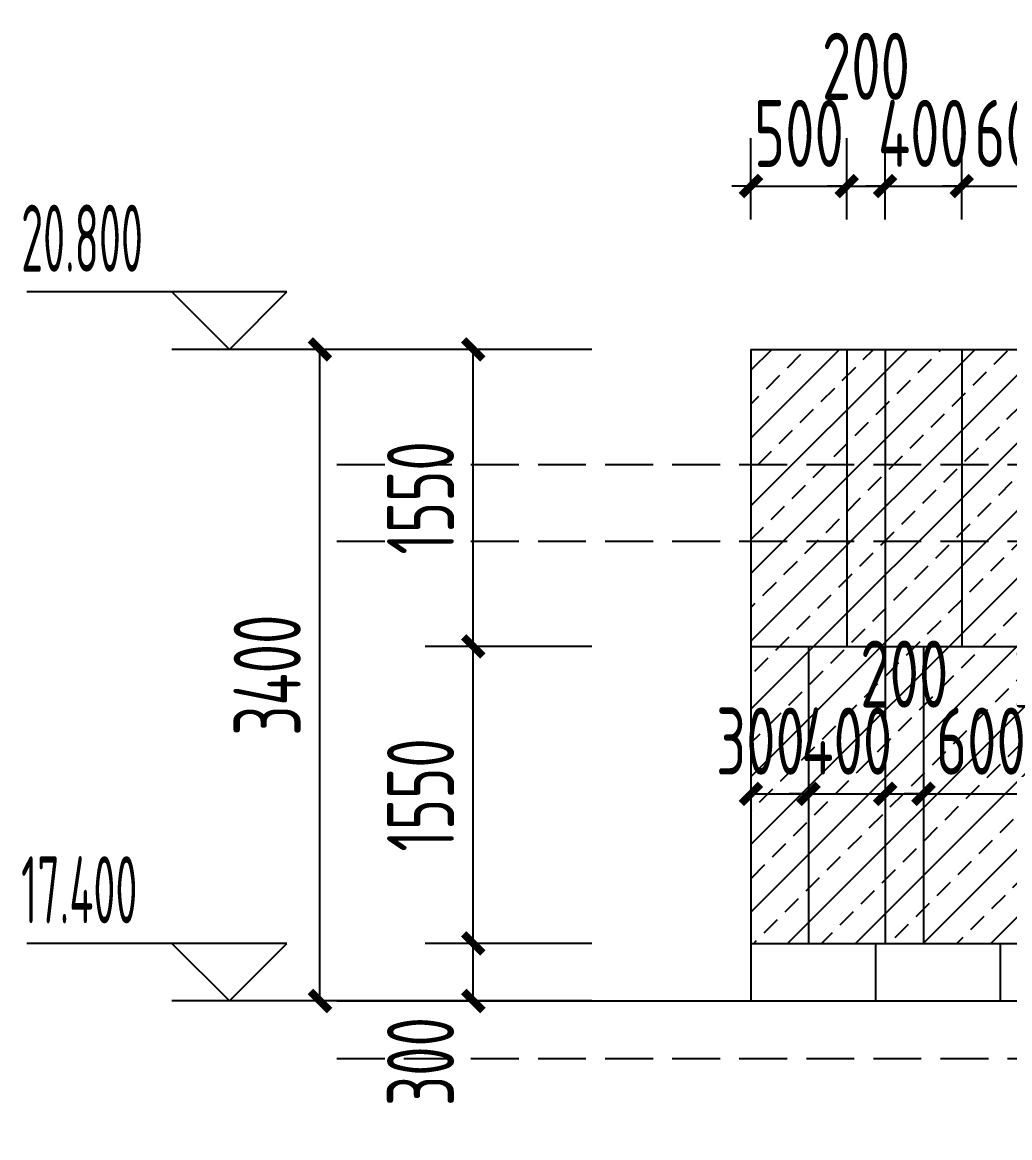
# Model space of a CAD drawing. Extents: x -863035 to 270371, y -8918 to 240488.
# Drawn here: x -58710 to -53558, y 138795 to 144615 of the extents above; entities that cross this region are included whole.
import ezdxf
from ezdxf.xclip import XClip

# ---------------------------------------------------------------- set-up
doc = ezdxf.new("R2010")
doc.units = 0
doc.header["$LTSCALE"] = 1000
doc.header["$MEASUREMENT"] = 0
doc.header["$XCLIPFRAME"] = 0
doc.linetypes.add('109-34 轴网$0$L1$0$$AUDIT_BAD_LTYPE1', pattern=[0])
doc.linetypes.add('DASH', pattern=[0.35, 0.25, -0.1])
for name, color, linetype in [('01-标注_尺寸', 124, 'Continuous'), ('01-标注_标高', 200, 'Continuous'), ('02-TEXT_标注', 130, 'Continuous'), ('05-填充_156', 156, 'Continuous'), ('A-C_窗', 140, 'Continuous'), ('E-墙面分格', 146, 'Continuous'), ('E-立面轮廓', 241, 'Continuous')]:
    doc.layers.add(name, color=color, linetype=linetype)
doc.layers.add('04-不打印_辅助线', color=165, linetype='Continuous', plot=False)
doc.styles.add('_TCH_DIM', font='ROS1', dxfattribs={"width": 0.75, "bigfont": 'JD'})
doc.styles.add('_TCH_DIM_T3', font='ROS1', dxfattribs={"width": 0.75, "bigfont": 'JD'})
doc.dimstyles.new('_TCH_ARCH&&100', dxfattribs={"dimtxt": 350, "dimasz": 100, "dimexe": 250, "dimexo": 300, "dimgap": 100, "dimtad": 1, "dimdec": 0, "dimzin": 0, "dimdsep": 46, "dimtxsty": '_TCH_DIM_T3', "dimblk": 'ARCHTICK', "dimcen": 0.09, "dimclrt": 7, "dimazin": 2, "dimtfac": 1, "dimtdec": 0, "dimtix": 1, "dimtmove": 2, "dimatfit": 3, "dimfxl": 0, "dimtolj": 1, "dimtzin": 0, "dimarcsym": 0})

# ---------------------------------------------------------------- blocks, each defined once
blk = doc.blocks.new('*U143')
at = {"layer": 'E-墙面分格'}
for p, q in [((-2550, 1550), (-2550, 0)), ((-2050, 1550), (-2050, 0)), ((-1850, 1550), (-1850, 0)), ((-1450, 1550), (-1450, 0)), ((-850, 1550), (-850, 0)), ((-650, 1550), (-650, 0)), ((-250, 1550), (-250, 0)), ((350, 1550), (350, 0)), ((750, 1550), (750, 0)), ((1350, 1550), (1350, 0)), ((1550, 1550), (1550, 0)), ((1950, 1550), (1950, 0)), ((2350, 1550), (2350, 0)), ((2550, 0), (2550, 1550)), ((-2550, 0), (-2550, -1550)), ((-2250, 0), (-2250, -1550)), ((-1850, 0), (-1850, -1550)), ((-1650, 0), (-1650, -1550)), ((-1050, 0), (-1050, -1550)), ((-850, 0), (-850, -1550)), ((-450, 0), (-450, -1550)), ((-50, 0), (-50, -1550)), ((550, 0), (550, -1550)), ((750, 0), (750, -1550)), ((1150, 0), (1150, -1550)), ((1750, 0), (1750, -1550)), ((1950, 0), (1950, -1550)), ((2550, 0), (2550, -1550))]:
    blk.add_line(p, q, dxfattribs=at)
blk = doc.blocks.new('*U144')
at = {"layer": 'A-C_窗', "color": 0, "linetype": 'ByBlock', "lineweight": -2, "transparency": 16777216}
for p in [(0, 0), (5100, 0)]:
    blk.add_blockref('*U143', p, dxfattribs=at)
blk = doc.blocks.new('*U137')
at = {"layer": 'E-墙面分格'}
blk.add_line((0, 150), (0, -150), dxfattribs=at)
blk = doc.blocks.new('*U138')
at = {"layer": 'E-墙面分格', "color": 0, "linetype": 'ByBlock', "lineweight": -2, "transparency": 16777216}
for p in [(0, 0), (650, 0), (1300, 0), (1950, 0), (2600, 0), (3250, 0), (3900, 0), (4550, 0), (5200, 0), (5850, 0), (6500, 0), (7150, 0)]:
    blk.add_blockref('*U137', p, dxfattribs=at)
blk = doc.blocks.new('_ArchTick')
at = {"color": 0, "linetype": 'ByBlock', "const_width": 0.4}
blk.add_lwpolyline([(-0.5, -0.5), (0.5, 0.5)], dxfattribs=at)
blk = doc.blocks.new('*D1267')
at = {"layer": '01-标注_尺寸', "color": 0, "linetype": '109-34 轴网$0$L1$0$$AUDIT_BAD_LTYPE1', "lineweight": -2, "transparency": 16777216}
for p, q in [((-56537.6, 142908.4), (-57406.8, 142908.4)), ((-57156.8, 139508.4), (-57156.8, 142908.4)), ((-56537.6, 139508.4), (-57406.8, 139508.4))]:
    blk.add_line(p, q, dxfattribs=at)
at = {"layer": 'Defpoints', "color": 0, "linetype": '109-34 轴网$0$L1$0$$AUDIT_BAD_LTYPE1', "transparency": 16777216}
for p in [(-57156.8, 142908.4), (-56237.6, 142908.4), (-56237.6, 139508.4)]:
    blk.add_point(p, dxfattribs=at)
at = {"layer": '01-标注_尺寸', "color": 0, "linetype": '109-34 轴网$0$L1$0$$AUDIT_BAD_LTYPE1', "lineweight": -2, "transparency": 16777216, "xscale": 100, "yscale": 100, "zscale": 100}
for p, rotation in [((-57156.8, 142908.4), 90), ((-57156.8, 139508.4), 270)]:
    blk.add_blockref('_ArchTick', p, dxfattribs=dict(at, rotation=rotation))
at = {"layer": '01-标注_尺寸', "color": 7, "linetype": '109-34 轴网$0$L1$0$$AUDIT_BAD_LTYPE1', "transparency": 16777216, "insert": (-57431.8, 141208.4), "char_height": 350, "attachment_point": 5, "rotation": 90, "style": '_TCH_DIM_T3'}
blk.add_mtext('\\A1;3400', dxfattribs=at)
blk = doc.blocks.new('*D1268')
at = {"layer": '01-标注_尺寸', "color": 0, "linetype": '109-34 轴网$0$L1$0$$AUDIT_BAD_LTYPE1', "lineweight": -2, "transparency": 16777216}
for p, q in [((-55737.6, 139808.4), (-56606.8, 139808.4)), ((-56356.8, 139508.4), (-56356.8, 139808.4)), ((-55737.6, 139508.4), (-56606.8, 139508.4))]:
    blk.add_line(p, q, dxfattribs=at)
at = {"layer": 'Defpoints', "color": 0, "linetype": '109-34 轴网$0$L1$0$$AUDIT_BAD_LTYPE1', "transparency": 16777216}
for p in [(-56356.8, 139808.4), (-55437.6, 139808.4), (-55437.6, 139508.4)]:
    blk.add_point(p, dxfattribs=at)
at = {"layer": '01-标注_尺寸', "color": 0, "linetype": '109-34 轴网$0$L1$0$$AUDIT_BAD_LTYPE1', "lineweight": -2, "transparency": 16777216, "xscale": 100, "yscale": 100, "zscale": 100}
for p, rotation in [((-56356.8, 139808.4), 90), ((-56356.8, 139508.4), 270)]:
    blk.add_blockref('_ArchTick', p, dxfattribs=dict(at, rotation=rotation))
at = {"layer": '01-标注_尺寸', "color": 7, "linetype": '109-34 轴网$0$L1$0$$AUDIT_BAD_LTYPE1', "transparency": 16777216, "insert": (-56631.8, 139192.4), "char_height": 350, "attachment_point": 5, "rotation": 90, "style": '_TCH_DIM_T3'}
blk.add_mtext('\\A1;300', dxfattribs=at)
blk = doc.blocks.new('*D1269')
at = {"layer": '01-标注_尺寸', "color": 0, "linetype": '109-34 轴网$0$L1$0$$AUDIT_BAD_LTYPE1', "lineweight": -2, "transparency": 16777216}
for p, q in [((-55737.6, 141358.4), (-56606.8, 141358.4)), ((-56356.8, 139808.4), (-56356.8, 141358.4)), ((-55737.6, 139808.4), (-56606.8, 139808.4))]:
    blk.add_line(p, q, dxfattribs=at)
at = {"layer": 'Defpoints', "color": 0, "linetype": '109-34 轴网$0$L1$0$$AUDIT_BAD_LTYPE1', "transparency": 16777216}
for p in [(-56356.8, 141358.4), (-55437.6, 141358.4), (-55437.6, 139808.4)]:
    blk.add_point(p, dxfattribs=at)
at = {"layer": '01-标注_尺寸', "color": 0, "linetype": '109-34 轴网$0$L1$0$$AUDIT_BAD_LTYPE1', "lineweight": -2, "transparency": 16777216, "xscale": 100, "yscale": 100, "zscale": 100}
for p, rotation in [((-56356.8, 141358.4), 90), ((-56356.8, 139808.4), 270)]:
    blk.add_blockref('_ArchTick', p, dxfattribs=dict(at, rotation=rotation))
at = {"layer": '01-标注_尺寸', "color": 7, "linetype": '109-34 轴网$0$L1$0$$AUDIT_BAD_LTYPE1', "transparency": 16777216, "insert": (-56631.8, 140583.4), "char_height": 350, "attachment_point": 5, "rotation": 90, "style": '_TCH_DIM_T3'}
blk.add_mtext('\\A1;1550', dxfattribs=at)
blk = doc.blocks.new('*D1270')
at = {"layer": '01-标注_尺寸', "color": 0, "linetype": '109-34 轴网$0$L1$0$$AUDIT_BAD_LTYPE1', "lineweight": -2, "transparency": 16777216}
for p, q in [((-55737.6, 142908.4), (-56606.8, 142908.4)), ((-56356.8, 141358.4), (-56356.8, 142908.4)), ((-55737.6, 141358.4), (-56606.8, 141358.4))]:
    blk.add_line(p, q, dxfattribs=at)
at = {"layer": 'Defpoints', "color": 0, "linetype": '109-34 轴网$0$L1$0$$AUDIT_BAD_LTYPE1', "transparency": 16777216}
for p in [(-56356.8, 142908.4), (-55437.6, 142908.4), (-55437.6, 141358.4)]:
    blk.add_point(p, dxfattribs=at)
at = {"layer": '01-标注_尺寸', "color": 0, "linetype": '109-34 轴网$0$L1$0$$AUDIT_BAD_LTYPE1', "lineweight": -2, "transparency": 16777216, "xscale": 100, "yscale": 100, "zscale": 100}
for p, rotation in [((-56356.8, 142908.4), 90), ((-56356.8, 141358.4), 270)]:
    blk.add_blockref('_ArchTick', p, dxfattribs=dict(at, rotation=rotation))
at = {"layer": '01-标注_尺寸', "color": 7, "linetype": '109-34 轴网$0$L1$0$$AUDIT_BAD_LTYPE1', "transparency": 16777216, "insert": (-56631.8, 142133.4), "char_height": 350, "attachment_point": 5, "rotation": 90, "style": '_TCH_DIM_T3'}
blk.add_mtext('\\A1;1550', dxfattribs=at)
blk = doc.blocks.new('*D1429')
at = {"layer": '01-标注_尺寸', "color": 0, "lineweight": -2, "transparency": 16777216}
for p, q in [((-54907.6, 141031.7), (-54907.6, 140339.2)), ((-54607.6, 141031.7), (-54607.6, 140339.2)), ((-54907.6, 140589.2), (-54607.6, 140589.2))]:
    blk.add_line(p, q, dxfattribs=at)
at = {"layer": 'Defpoints', "color": 0, "transparency": 16777216}
for p in [(-54907.6, 141331.7), (-54607.6, 141331.7), (-54607.6, 140589.2)]:
    blk.add_point(p, dxfattribs=at)
at = {"layer": '01-标注_尺寸', "color": 0, "lineweight": -2, "transparency": 16777216, "xscale": 100, "yscale": 100, "zscale": 100, "rotation": 180}
blk.add_blockref('_ArchTick', (-54907.6, 140589.2), dxfattribs=at)
at = {"layer": '01-标注_尺寸', "color": 0, "lineweight": -2, "transparency": 16777216, "xscale": 100, "yscale": 100, "zscale": 100}
blk.add_blockref('_ArchTick', (-54607.6, 140589.2), dxfattribs=at)
at = {"layer": '01-标注_尺寸', "color": 7, "transparency": 16777216, "insert": (-54858, 140864.2), "char_height": 350, "attachment_point": 5, "style": '_TCH_DIM_T3'}
blk.add_mtext('\\A1;300', dxfattribs=at)
blk = doc.blocks.new('*D1430')
at = {"layer": '01-标注_尺寸', "color": 0, "lineweight": -2, "transparency": 16777216}
for p, q in [((-54607.6, 141031.7), (-54607.6, 140339.2)), ((-54207.6, 141031.7), (-54207.6, 140339.2)), ((-54607.6, 140589.2), (-54707.6, 140589.2)), ((-54607.6, 140589.2), (-54207.6, 140589.2)), ((-54207.6, 140589.2), (-54107.6, 140589.2))]:
    blk.add_line(p, q, dxfattribs=at)
at = {"layer": 'Defpoints', "color": 0, "transparency": 16777216}
for p in [(-54607.6, 141331.7), (-54207.6, 141331.7), (-54207.6, 140589.2)]:
    blk.add_point(p, dxfattribs=at)
at = {"layer": '01-标注_尺寸', "color": 0, "lineweight": -2, "transparency": 16777216, "xscale": 100, "yscale": 100, "zscale": 100}
blk.add_blockref('_ArchTick', (-54607.6, 140589.2), dxfattribs=at)
at = {"layer": '01-标注_尺寸', "color": 0, "lineweight": -2, "transparency": 16777216, "xscale": 100, "yscale": 100, "zscale": 100, "rotation": 180}
blk.add_blockref('_ArchTick', (-54207.6, 140589.2), dxfattribs=at)
at = {"layer": '01-标注_尺寸', "color": 7, "transparency": 16777216, "insert": (-54407.6, 140864.2), "char_height": 350, "attachment_point": 5, "style": '_TCH_DIM_T3'}
blk.add_mtext('\\A1;400', dxfattribs=at)
blk = doc.blocks.new('*D1431')
at = {"layer": '01-标注_尺寸', "color": 0, "lineweight": -2, "transparency": 16777216}
for p, q in [((-54207.6, 141031.7), (-54207.6, 140339.2)), ((-54007.6, 141031.7), (-54007.6, 140339.2)), ((-54207.6, 140589.2), (-54007.6, 140589.2))]:
    blk.add_line(p, q, dxfattribs=at)
at = {"layer": 'Defpoints', "color": 0, "transparency": 16777216}
for p in [(-54207.6, 141331.7), (-54007.6, 141331.7), (-54007.6, 140589.2)]:
    blk.add_point(p, dxfattribs=at)
at = {"layer": '01-标注_尺寸', "color": 0, "lineweight": -2, "transparency": 16777216, "xscale": 100, "yscale": 100, "zscale": 100, "rotation": 180}
blk.add_blockref('_ArchTick', (-54207.6, 140589.2), dxfattribs=at)
at = {"layer": '01-标注_尺寸', "color": 0, "lineweight": -2, "transparency": 16777216, "xscale": 100, "yscale": 100, "zscale": 100}
blk.add_blockref('_ArchTick', (-54007.6, 140589.2), dxfattribs=at)
at = {"layer": '01-标注_尺寸', "color": 7, "transparency": 16777216, "insert": (-54107.6, 141214.2), "char_height": 350, "attachment_point": 5, "style": '_TCH_DIM_T3'}
blk.add_mtext('\\A1;200', dxfattribs=at)
blk = doc.blocks.new('*D1432')
at = {"layer": '01-标注_尺寸', "color": 0, "lineweight": -2, "transparency": 16777216}
for p, q in [((-54007.6, 141031.7), (-54007.6, 140339.2)), ((-53407.6, 141031.7), (-53407.6, 140339.2)), ((-54007.6, 140589.2), (-54107.6, 140589.2)), ((-54007.6, 140589.2), (-53407.6, 140589.2)), ((-53407.6, 140589.2), (-53307.6, 140589.2))]:
    blk.add_line(p, q, dxfattribs=at)
at = {"layer": 'Defpoints', "color": 0, "transparency": 16777216}
for p in [(-54007.6, 141331.7), (-53407.6, 141331.7), (-53407.6, 140589.2)]:
    blk.add_point(p, dxfattribs=at)
at = {"layer": '01-标注_尺寸', "color": 0, "lineweight": -2, "transparency": 16777216, "xscale": 100, "yscale": 100, "zscale": 100}
blk.add_blockref('_ArchTick', (-54007.6, 140589.2), dxfattribs=at)
at = {"layer": '01-标注_尺寸', "color": 0, "lineweight": -2, "transparency": 16777216, "xscale": 100, "yscale": 100, "zscale": 100, "rotation": 180}
blk.add_blockref('_ArchTick', (-53407.6, 140589.2), dxfattribs=at)
at = {"layer": '01-标注_尺寸', "color": 7, "transparency": 16777216, "insert": (-53707.6, 140864.2), "char_height": 350, "attachment_point": 5, "style": '_TCH_DIM_T3'}
blk.add_mtext('\\A1;600', dxfattribs=at)
blk = doc.blocks.new('*D1433')
at = {"layer": '01-标注_尺寸', "color": 0, "lineweight": -2, "transparency": 16777216}
for p, q in [((-53407.6, 141031.7), (-53407.6, 140339.2)), ((-53207.6, 141031.7), (-53207.6, 140339.2)), ((-53407.6, 140589.2), (-53207.6, 140589.2))]:
    blk.add_line(p, q, dxfattribs=at)
at = {"layer": 'Defpoints', "color": 0, "transparency": 16777216}
for p in [(-53407.6, 141331.7), (-53207.6, 141331.7), (-53207.6, 140589.2)]:
    blk.add_point(p, dxfattribs=at)
at = {"layer": '01-标注_尺寸', "color": 0, "lineweight": -2, "transparency": 16777216, "xscale": 100, "yscale": 100, "zscale": 100, "rotation": 180}
blk.add_blockref('_ArchTick', (-53407.6, 140589.2), dxfattribs=at)
at = {"layer": '01-标注_尺寸', "color": 0, "lineweight": -2, "transparency": 16777216, "xscale": 100, "yscale": 100, "zscale": 100}
blk.add_blockref('_ArchTick', (-53207.6, 140589.2), dxfattribs=at)
at = {"layer": '01-标注_尺寸', "color": 7, "transparency": 16777216, "insert": (-53307.6, 141214.2), "char_height": 350, "attachment_point": 5, "style": '_TCH_DIM_T3'}
blk.add_mtext('\\A1;200', dxfattribs=at)
blk = doc.blocks.new('*D1442')
at = {"layer": '01-标注_尺寸', "color": 0, "lineweight": -2, "transparency": 16777216}
for p, q in [((-54907.6, 143585.3), (-54907.6, 144010.3)), ((-54407.6, 143585.3), (-54407.6, 144010.3)), ((-54907.6, 143760.3), (-55007.6, 143760.3)), ((-54907.6, 143760.3), (-54407.6, 143760.3)), ((-54407.6, 143760.3), (-54307.6, 143760.3))]:
    blk.add_line(p, q, dxfattribs=at)
at = {"layer": 'Defpoints', "color": 0, "transparency": 16777216}
for p in [(-54407.6, 143760.3), (-54907.6, 143285.3), (-54407.6, 143285.3)]:
    blk.add_point(p, dxfattribs=at)
at = {"layer": '01-标注_尺寸', "color": 0, "lineweight": -2, "transparency": 16777216, "xscale": 100, "yscale": 100, "zscale": 100}
blk.add_blockref('_ArchTick', (-54907.6, 143760.3), dxfattribs=at)
at = {"layer": '01-标注_尺寸', "color": 0, "lineweight": -2, "transparency": 16777216, "xscale": 100, "yscale": 100, "zscale": 100, "rotation": 180}
blk.add_blockref('_ArchTick', (-54407.6, 143760.3), dxfattribs=at)
at = {"layer": '01-标注_尺寸', "color": 7, "transparency": 16777216, "insert": (-54657.6, 144035.3), "char_height": 350, "attachment_point": 5, "style": '_TCH_DIM_T3'}
blk.add_mtext('\\A1;500', dxfattribs=at)
blk = doc.blocks.new('*D1443')
at = {"layer": '01-标注_尺寸', "color": 0, "lineweight": -2, "transparency": 16777216}
for p, q in [((-54407.6, 143585.3), (-54407.6, 144010.3)), ((-54207.6, 143585.3), (-54207.6, 144010.3)), ((-54407.6, 143760.3), (-54507.6, 143760.3)), ((-54407.6, 143760.3), (-54207.6, 143760.3)), ((-54207.6, 143760.3), (-54107.6, 143760.3))]:
    blk.add_line(p, q, dxfattribs=at)
at = {"layer": 'Defpoints', "color": 0, "transparency": 16777216}
for p in [(-54207.6, 143760.3), (-54407.6, 143285.3), (-54207.6, 143285.3)]:
    blk.add_point(p, dxfattribs=at)
at = {"layer": '01-标注_尺寸', "color": 0, "lineweight": -2, "transparency": 16777216, "xscale": 100, "yscale": 100, "zscale": 100}
blk.add_blockref('_ArchTick', (-54407.6, 143760.3), dxfattribs=at)
at = {"layer": '01-标注_尺寸', "color": 0, "lineweight": -2, "transparency": 16777216, "xscale": 100, "yscale": 100, "zscale": 100, "rotation": 180}
blk.add_blockref('_ArchTick', (-54207.6, 143760.3), dxfattribs=at)
at = {"layer": '01-标注_尺寸', "color": 7, "transparency": 16777216, "insert": (-54307.6, 144385.3), "char_height": 350, "attachment_point": 5, "style": '_TCH_DIM_T3'}
blk.add_mtext('\\A1;200', dxfattribs=at)
blk = doc.blocks.new('*D1444')
at = {"layer": '01-标注_尺寸', "color": 0, "lineweight": -2, "transparency": 16777216}
for p, q in [((-54207.6, 143585.3), (-54207.6, 144010.3)), ((-53807.6, 143585.3), (-53807.6, 144010.3)), ((-54207.6, 143760.3), (-54307.6, 143760.3)), ((-54207.6, 143760.3), (-53807.6, 143760.3)), ((-53807.6, 143760.3), (-53707.6, 143760.3))]:
    blk.add_line(p, q, dxfattribs=at)
at = {"layer": 'Defpoints', "color": 0, "transparency": 16777216}
for p in [(-53807.6, 143760.3), (-54207.6, 143285.3), (-53807.6, 143285.3)]:
    blk.add_point(p, dxfattribs=at)
at = {"layer": '01-标注_尺寸', "color": 0, "lineweight": -2, "transparency": 16777216, "xscale": 100, "yscale": 100, "zscale": 100}
blk.add_blockref('_ArchTick', (-54207.6, 143760.3), dxfattribs=at)
at = {"layer": '01-标注_尺寸', "color": 0, "lineweight": -2, "transparency": 16777216, "xscale": 100, "yscale": 100, "zscale": 100, "rotation": 180}
blk.add_blockref('_ArchTick', (-53807.6, 143760.3), dxfattribs=at)
at = {"layer": '01-标注_尺寸', "color": 7, "transparency": 16777216, "insert": (-54007.6, 144035.3), "char_height": 350, "attachment_point": 5, "style": '_TCH_DIM_T3'}
blk.add_mtext('\\A1;400', dxfattribs=at)
blk = doc.blocks.new('*D1445')
at = {"layer": '01-标注_尺寸', "color": 0, "lineweight": -2, "transparency": 16777216}
for p, q in [((-53807.6, 143585.3), (-53807.6, 144010.3)), ((-53207.6, 143585.3), (-53207.6, 144010.3)), ((-53807.6, 143760.3), (-53907.6, 143760.3)), ((-53807.6, 143760.3), (-53207.6, 143760.3)), ((-53207.6, 143760.3), (-53107.6, 143760.3))]:
    blk.add_line(p, q, dxfattribs=at)
at = {"layer": 'Defpoints', "color": 0, "transparency": 16777216}
for p in [(-53207.6, 143760.3), (-53807.6, 143285.3), (-53207.6, 143285.3)]:
    blk.add_point(p, dxfattribs=at)
at = {"layer": '01-标注_尺寸', "color": 0, "lineweight": -2, "transparency": 16777216, "xscale": 100, "yscale": 100, "zscale": 100}
blk.add_blockref('_ArchTick', (-53807.6, 143760.3), dxfattribs=at)
at = {"layer": '01-标注_尺寸', "color": 0, "lineweight": -2, "transparency": 16777216, "xscale": 100, "yscale": 100, "zscale": 100, "rotation": 180}
blk.add_blockref('_ArchTick', (-53207.6, 143760.3), dxfattribs=at)
at = {"layer": '01-标注_尺寸', "color": 7, "transparency": 16777216, "insert": (-53507.6, 144035.3), "char_height": 350, "attachment_point": 5, "style": '_TCH_DIM_T3'}
blk.add_mtext('\\A1;600', dxfattribs=at)

msp = doc.modelspace()

# ---------------------------------------------------------------- hatches: boundary and pattern name
at = {"layer": '05-填充_156'}
h = msp.add_hatch(dxfattribs=at)
h.set_pattern_fill('天然石材', color=256, scale=50)
h.set_pattern_definition([(45, (-367065.4, 299453.52), (-176.77677, 176.77677), []), (45, (-366978.46, 299363.77), (-176.77677, 176.77677), [98.68425, -56.391])])
h.paths.add_polyline_path([(-54907.6, 139808.4), (-46607.6, 139808.4), (-46607.6, 142908.4), (-54907.6, 142908.4)])

# ---------------------------------------------------------------- linework, layer by layer
at = {"layer": '01-标注_标高'}
for p, q in [((-57329.1, 143208.4), (-58685.7, 143208.4)), ((-57629.1, 142908.4), (-57929.1, 143208.4)), ((-57629.1, 142908.4), (-57329.1, 143208.4)), ((-56908.8, 142908.4), (-57929.1, 142908.4)), ((-57329.1, 139808.4), (-58685.7, 139808.4)), ((-57629.1, 139508.4), (-57929.1, 139808.4)), ((-57629.1, 139508.4), (-57329.1, 139808.4)), ((-56908.8, 139508.4), (-57929.1, 139508.4))]:
    msp.add_line(p, q, dxfattribs=at)
at = {"layer": '04-不打印_辅助线', "linetype": 'DASH'}
for p, q in [((-57068.7, 142308.4), (-1154.2, 142308.4)), ((-57068.7, 141908.4), (-1154.2, 141908.4))]:
    msp.add_line(p, q, dxfattribs=at)
at = {"layer": 'A-C_窗', "linetype": 'DASH'}
msp.add_line((-57068.7, 139208.4), (-1154.2, 139208.4), dxfattribs=at)
at = {"layer": 'E-墙面分格'}
for p, q in [((-54907.6, 141358.4), (-46607.6, 141358.4)), ((-54907.6, 139808.4), (-46607.6, 139808.4))]:
    msp.add_line(p, q, dxfattribs=at)
at = {"layer": 'E-立面轮廓'}
for p, q in [((-54907.6, 142908.4), (-46357.6, 142908.4)), ((-54907.6, 142908.4), (-54907.6, 139508.4)), ((-57068.7, 139508.4), (-1154.2, 139508.4))]:
    msp.add_line(p, q, dxfattribs=at)

# ---------------------------------------------------------------- block references
at = {"layer": 'A-C_窗'}
ref = msp.add_blockref('*U144', (-52357.6, 141358.4), dxfattribs=at)
XClip(ref).set_block_clipping_path([(-2549.9999544347, -1550.0000000001), (5750.0000534457, 1549.9999999999)])
at = {"layer": 'E-墙面分格'}
msp.add_blockref('*U138', (-54257.6, 139658.4), dxfattribs=at)

# ---------------------------------------------------------------- texts
at = {"layer": '02-TEXT_标注', "style": '_TCH_DIM', "width": 0.5625}
for s, p in [('20.800', (-58715.7, 143313.4)), ('17.400', (-58715.7, 139913.4))]:
    msp.add_text(s, height=350, dxfattribs=at).set_placement(p)

# ---------------------------------------------------------------- dimensions: what is measured, and where the dimension line sits
at = {"layer": '01-标注_尺寸'}
for base, p1, p2, picture, middle in [((-54207.6, 143760.3), (-54407.6, 143285.3), (-54207.6, 143285.3), '*D1443', (-54307.6, 144385.3)), ((-54007.6, 140589.2), (-54207.6, 141331.7), (-54007.6, 141331.7), '*D1431', (-54107.6, 141214.2)), ((-53207.6, 140589.2), (-53407.6, 141331.7), (-53207.6, 141331.7), '*D1433', (-53307.6, 141214.2)), ((-54607.6, 140589.2), (-54907.6, 141331.7), (-54607.6, 141331.7), '*D1429', (-54858, 140864.2))]:
    dim = msp.add_linear_dim(base=base, p1=p1, p2=p2, angle=0, dimstyle='_TCH_ARCH&&100', dxfattribs=at)
    dim.commit()
    dim.dimension.update_dxf_attribs({"geometry": picture, "text_midpoint": middle, "dimtype": 161})
for p1, p2, distance, picture, middle in [((-54907.6, 143285.3), (-54407.6, 143285.3), 475, '*D1442', (-54657.6, 144035.3)), ((-54207.6, 143285.3), (-53807.6, 143285.3), 475, '*D1444', (-54007.6, 144035.3)), ((-53807.6, 143285.3), (-53207.6, 143285.3), 475, '*D1445', (-53507.6, 144035.3)), ((-54607.6, 141331.7), (-54207.6, 141331.7), -742.5, '*D1430', (-54407.6, 140864.2)), ((-54007.6, 141331.7), (-53407.6, 141331.7), -742.5, '*D1432', (-53707.6, 140864.2))]:
    dim = msp.add_aligned_dim(p1=p1, p2=p2, distance=distance, dimstyle='_TCH_ARCH&&100', dxfattribs=at)
    dim.commit()
    dim.dimension.update_dxf_attribs({"geometry": picture, "text_midpoint": middle})
at = {"layer": '01-标注_尺寸', "linetype": '109-34 轴网$0$L1$0$$AUDIT_BAD_LTYPE1'}
for p1, p2, picture, middle in [((-56237.6, 139508.4), (-56237.6, 142908.4), '*D1267', (-57431.8, 141208.4)), ((-55437.6, 141358.4), (-55437.6, 142908.4), '*D1270', (-56631.8, 142133.4)), ((-55437.6, 139808.4), (-55437.6, 141358.4), '*D1269', (-56631.8, 140583.4))]:
    dim = msp.add_aligned_dim(p1=p1, p2=p2, distance=919.1, dimstyle='_TCH_ARCH&&100', dxfattribs=at)
    dim.commit()
    dim.dimension.update_dxf_attribs({"geometry": picture, "text_midpoint": middle})
dim = msp.add_linear_dim(base=(-56356.8, 139808.4), p1=(-55437.6, 139508.4), p2=(-55437.6, 139808.4), angle=90, dimstyle='_TCH_ARCH&&100', dxfattribs=at)
dim.commit()
dim.dimension.update_dxf_attribs({"geometry": '*D1268', "text_midpoint": (-56631.8, 139192.4), "dimtype": 161})

doc.saveas('drawing.dxf')
